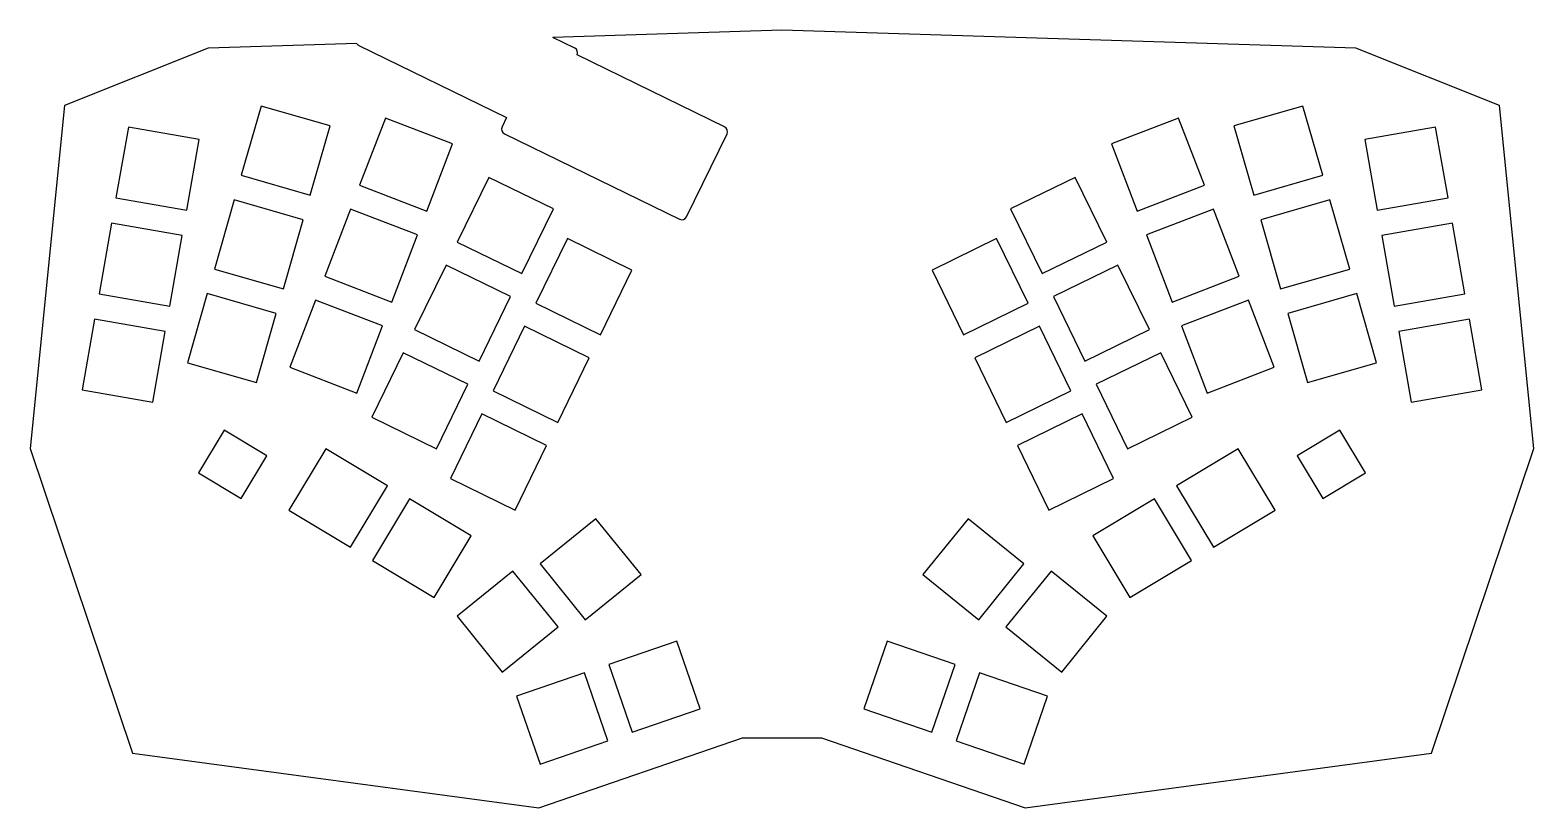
# Model space of a CAD drawing. Header units: millimetres. Extents: x 83 to 376, y -232 to -80.
import ezdxf

# ---------------------------------------------------------------- set-up
doc = ezdxf.new("R2010")
doc.units = ezdxf.units.MM

msp = doc.modelspace()

# ---------------------------------------------------------------- linework, layer by layer
for p, q in [((229.69, -80.38), (185.02, -81.8)), ((189.29, -83.89), (185.02, -81.8)), ((341.53, -83.94), (229.69, -80.38)), ((117.86, -83.94), (89.86, -95.05)), ((146.83, -83.02), (117.86, -83.94)), ((147.25, -83.41), (176.01, -97.44)), ((369.53, -95.05), (341.53, -83.94)), ((218.52, -99.25), (189.75, -85.23)), ((89.86, -95.05), (83.15, -161.9)), ((128.16, -95.22), (124.3, -108.67)), ((141.61, -99.07), (128.16, -95.22)), ((331.23, -95.22), (317.78, -99.07)), ((335.09, -108.67), (331.23, -95.22)), ((376.24, -161.9), (369.53, -95.05)), ((102.32, -99.28), (99.88, -113.06)), ((116.1, -101.71), (102.32, -99.28)), ((137.75, -112.53), (141.61, -99.07)), ((152.4, -97.55), (147.38, -110.62)), ((165.47, -102.57), (152.4, -97.55)), ((176.01, -97.44), (175.13, -99.23)), ((306.99, -97.55), (293.92, -102.57)), ((312.01, -110.62), (306.99, -97.55)), ((317.78, -99.07), (321.63, -112.53)), ((357.07, -99.28), (343.29, -101.71)), ((359.5, -113.06), (357.07, -99.28)), ((113.67, -115.49), (116.1, -101.71)), ((160.45, -115.64), (165.47, -102.57)), ((175.59, -100.57), (209.75, -117.23)), ((211.09, -116.77), (218.98, -100.59)), ((293.92, -102.57), (298.94, -115.64)), ((343.29, -101.71), (345.72, -115.49)), ((124.3, -108.67), (137.75, -112.53)), ((147.38, -110.62), (160.45, -115.64)), ((172.55, -109.1), (166.41, -121.68)), ((185.13, -115.24), (172.55, -109.1)), ((286.84, -109.1), (274.26, -115.24)), ((292.98, -121.68), (286.84, -109.1)), ((298.94, -115.64), (312.01, -110.62)), ((321.63, -112.53), (335.09, -108.67)), ((99.88, -113.06), (113.67, -115.49)), ((122.92, -113.48), (119.06, -126.94)), ((136.38, -117.34), (122.92, -113.48)), ((336.47, -113.48), (323.01, -117.34)), ((340.33, -126.94), (336.47, -113.48)), ((345.72, -115.49), (359.5, -113.06)), ((145.59, -115.29), (140.57, -128.36)), ((158.66, -120.3), (145.59, -115.29)), ((178.99, -127.82), (185.13, -115.24)), ((274.26, -115.24), (280.39, -127.82)), ((313.8, -115.29), (300.73, -120.3)), ((318.82, -128.36), (313.8, -115.29)), ((99.02, -117.99), (96.59, -131.77)), ((112.8, -120.42), (99.02, -117.99)), ((132.52, -130.8), (136.38, -117.34)), ((323.01, -117.34), (326.87, -130.8)), ((360.37, -117.99), (346.59, -120.42)), ((362.8, -131.77), (360.37, -117.99)), ((110.37, -134.2), (112.8, -120.42)), ((153.64, -133.37), (158.66, -120.3)), ((166.41, -121.68), (178.99, -127.82)), ((187.87, -121.02), (181.73, -133.61)), ((200.45, -127.16), (187.87, -121.02)), ((271.52, -121.02), (258.93, -127.16)), ((277.65, -133.61), (271.52, -121.02)), ((280.39, -127.82), (292.98, -121.68)), ((300.73, -120.3), (305.74, -133.37)), ((346.59, -120.42), (349.02, -134.2)), ((119.06, -126.94), (132.52, -130.8)), ((140.57, -128.36), (153.64, -133.37)), ((164.22, -126.18), (158.08, -138.76)), ((176.8, -132.31), (164.22, -126.18)), ((194.32, -139.74), (200.45, -127.16)), ((258.93, -127.16), (265.07, -139.74)), ((295.17, -126.18), (282.59, -132.31)), ((301.31, -138.76), (295.17, -126.18)), ((305.74, -133.37), (318.82, -128.36)), ((326.87, -130.8), (340.33, -126.94)), ((96.59, -131.77), (110.37, -134.2)), ((117.68, -131.74), (113.82, -145.2)), ((131.14, -135.6), (117.68, -131.74)), ((341.71, -131.74), (328.25, -135.6)), ((345.57, -145.2), (341.71, -131.74)), ((349.02, -134.2), (362.8, -131.77)), ((138.78, -133.03), (133.76, -146.1)), ((151.85, -138.04), (138.78, -133.03)), ((170.66, -144.9), (176.8, -132.31)), ((181.73, -133.61), (194.32, -139.74)), ((265.07, -139.74), (277.65, -133.61)), ((282.59, -132.31), (288.72, -144.9)), ((320.61, -133.03), (307.54, -138.04)), ((325.62, -146.1), (320.61, -133.03)), ((95.72, -136.7), (93.29, -150.49)), ((109.5, -139.13), (95.72, -136.7)), ((127.28, -149.06), (131.14, -135.6)), ((328.25, -135.6), (332.11, -149.06)), ((363.67, -136.7), (349.88, -139.13)), ((366.1, -150.49), (363.67, -136.7)), ((107.07, -152.92), (109.5, -139.13)), ((146.83, -151.11), (151.85, -138.04)), ((158.08, -138.76), (170.66, -144.9)), ((179.54, -138.1), (173.41, -150.68)), ((192.13, -144.24), (179.54, -138.1)), ((279.85, -138.1), (267.26, -144.24)), ((285.98, -150.68), (279.85, -138.1)), ((288.72, -144.9), (301.31, -138.76)), ((307.54, -138.04), (312.55, -151.11)), ((349.88, -139.13), (352.32, -152.92)), ((155.89, -143.25), (149.75, -155.84)), ((168.47, -149.39), (155.89, -143.25)), ((303.5, -143.25), (290.92, -149.39)), ((309.64, -155.84), (303.5, -143.25)), ((113.82, -145.2), (127.28, -149.06)), ((133.76, -146.1), (146.83, -151.11)), ((185.99, -156.82), (192.13, -144.24)), ((267.26, -144.24), (273.4, -156.82)), ((312.55, -151.11), (325.62, -146.1)), ((332.11, -149.06), (345.57, -145.2)), ((162.34, -161.97), (168.47, -149.39)), ((290.92, -149.39), (297.05, -161.97)), ((93.29, -150.49), (107.07, -152.92)), ((173.41, -150.68), (185.99, -156.82)), ((273.4, -156.82), (285.98, -150.68)), ((352.32, -152.92), (366.1, -150.49)), ((171.21, -155.18), (165.08, -167.76)), ((183.8, -161.31), (171.21, -155.18)), ((288.18, -155.18), (275.59, -161.31)), ((294.31, -167.76), (288.18, -155.18)), ((149.75, -155.84), (162.34, -161.97)), ((297.05, -161.97), (309.64, -155.84)), ((120.96, -158.37), (115.97, -166.68)), ((129.28, -163.36), (120.96, -158.37)), ((338.43, -158.37), (330.11, -163.36)), ((343.42, -166.68), (338.43, -158.37)), ((83.15, -161.9), (103.14, -221.28)), ((124.28, -171.68), (129.28, -163.36)), ((140.8, -161.95), (133.59, -173.95)), ((152.8, -169.16), (140.8, -161.95)), ((177.66, -173.9), (183.8, -161.31)), ((275.59, -161.31), (281.73, -173.9)), ((318.58, -161.95), (306.58, -169.16)), ((325.8, -173.95), (318.58, -161.95)), ((330.11, -163.36), (335.11, -171.68)), ((356.25, -221.28), (376.24, -161.9)), ((115.97, -166.68), (124.28, -171.68)), ((335.11, -171.68), (343.42, -166.68)), ((145.59, -181.16), (152.8, -169.16)), ((165.08, -167.76), (177.66, -173.9)), ((281.73, -173.9), (294.31, -167.76)), ((306.58, -169.16), (313.79, -181.16)), ((157.09, -171.73), (149.88, -183.73)), ((169.09, -178.94), (157.09, -171.73)), ((302.3, -171.73), (290.3, -178.94)), ((309.51, -183.73), (302.3, -171.73)), ((133.59, -173.95), (145.59, -181.16)), ((193.43, -175.59), (182.55, -184.41)), ((202.24, -186.47), (193.43, -175.59)), ((265.96, -175.59), (257.15, -186.47)), ((276.84, -184.41), (265.96, -175.59)), ((313.79, -181.16), (325.8, -173.95)), ((161.88, -190.94), (169.09, -178.94)), ((290.3, -178.94), (297.51, -190.94)), ((149.88, -183.73), (161.88, -190.94)), ((182.55, -184.41), (191.36, -195.29)), ((268.03, -195.29), (276.84, -184.41)), ((297.51, -190.94), (309.51, -183.73)), ((177.25, -185.8), (166.37, -194.61)), ((186.06, -196.68), (177.25, -185.8)), ((191.36, -195.29), (202.24, -186.47)), ((257.15, -186.47), (268.03, -195.29)), ((282.14, -185.8), (273.33, -196.68)), ((293.02, -194.61), (282.14, -185.8)), ((166.37, -194.61), (175.18, -205.49)), ((284.21, -205.49), (293.02, -194.61)), ((175.18, -205.49), (186.06, -196.68)), ((273.33, -196.68), (284.21, -205.49)), ((209.17, -199.43), (195.93, -203.99)), ((213.73, -212.67), (209.17, -199.43)), ((250.22, -199.43), (245.66, -212.67)), ((263.46, -203.99), (250.22, -199.43)), ((195.93, -203.99), (200.49, -217.22)), ((258.9, -217.22), (263.46, -203.99)), ((191.2, -205.61), (177.97, -210.17)), ((195.76, -218.85), (191.2, -205.61)), ((268.18, -205.61), (263.63, -218.85)), ((281.42, -210.17), (268.18, -205.61)), ((177.97, -210.17), (182.53, -223.41)), ((276.86, -223.41), (281.42, -210.17)), ((200.49, -217.22), (213.73, -212.67)), ((245.66, -212.67), (258.9, -217.22)), ((182.29, -231.95), (222.01, -218.28)), ((182.53, -223.41), (195.76, -218.85)), ((222.01, -218.28), (237.38, -218.28)), ((237.38, -218.28), (277.1, -231.95)), ((263.63, -218.85), (276.86, -223.41)), ((103.14, -221.28), (182.29, -231.95)), ((277.1, -231.95), (356.25, -221.28))]:
    msp.add_line(p, q)
for centre, start, end in [((147.69, -82.51), 210.6504, 244), ((188.86, -84.79), 334, 64), ((176.03, -99.67), 154, 244), ((218.08, -100.15), 334, 64), ((210.19, -116.33), 244, 334)]:
    msp.add_arc(centre, 1, start, end)

doc.saveas('drawing.dxf')
